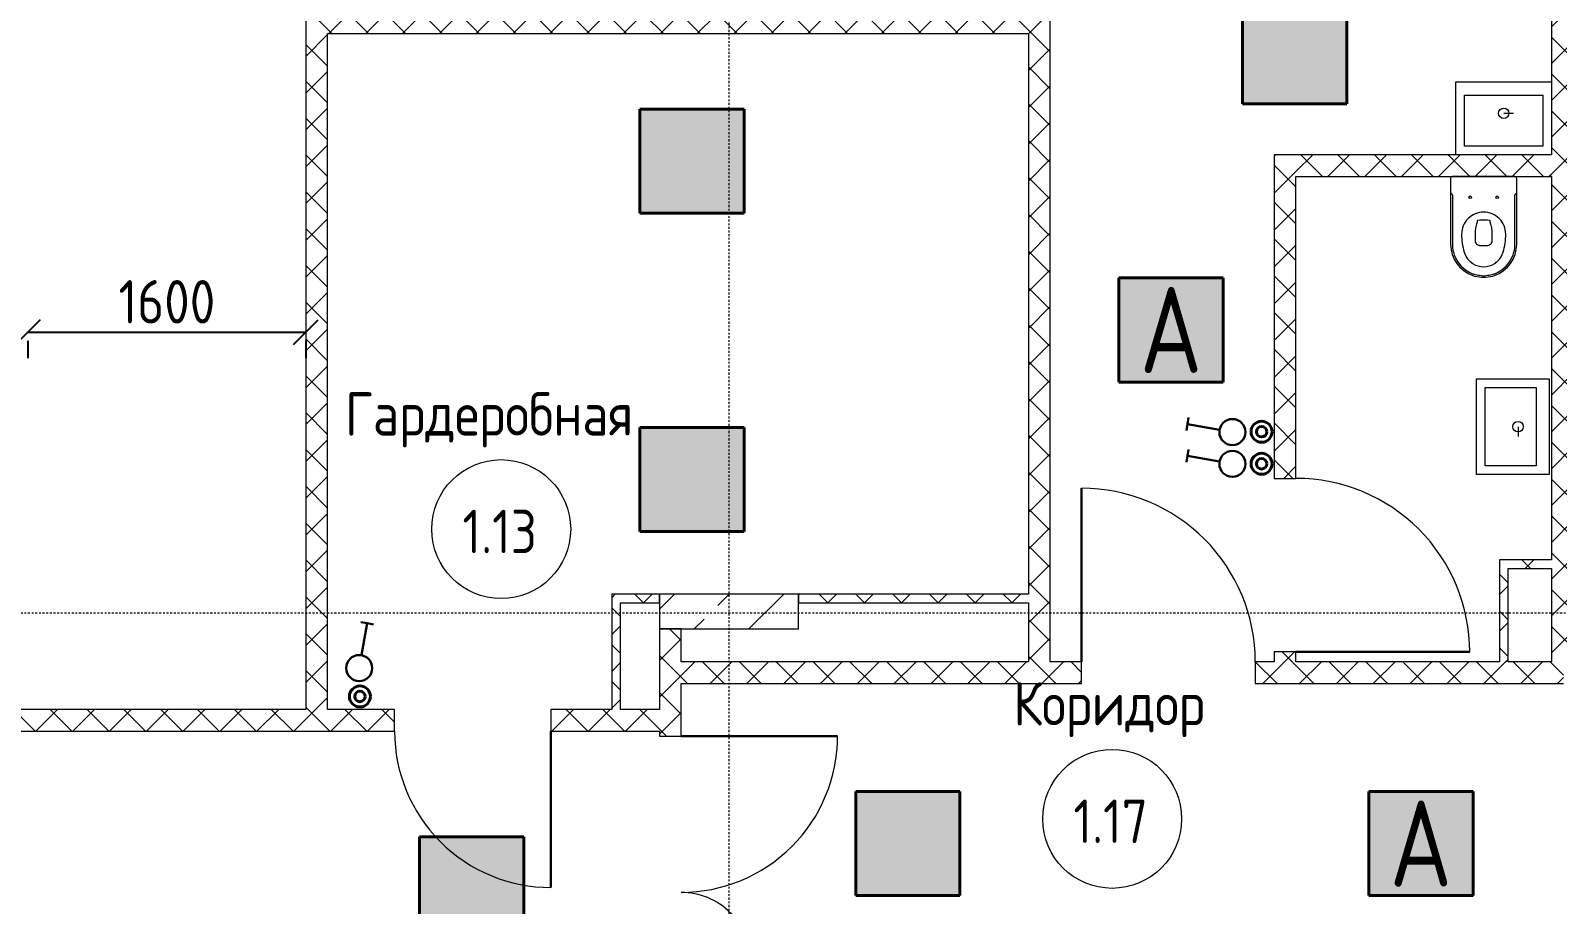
# Model space of a CAD drawing. Header units: millimetres. Extents: x -174154 to -170572, y -111302 to -109817.
# Drawn here: x -173944.9 to -173857, y -110225.3 to -110174.9 of the extents above; entities that cross this region are included whole.
import ezdxf

# ---------------------------------------------------------------- set-up
doc = ezdxf.new("R2010")
doc.units = ezdxf.units.MM
doc.linetypes.add('ACAD_ISO02W100', pattern=[15, 12, -3])
doc.linetypes.add('ADSK_Линия сетки', pattern=[21, 12, -3, 3, -3])
doc.layers.get('Defpoints').update_dxf_attribs({"color": 70})
doc.layers.add('!Выключатели', color=200, linetype='Continuous')
for name, color, linetype, lineweight in [('!Освещение', 190, 'Continuous', 40), ('!Подложка', 252, 'ACAD_ISO02W100', 25), ('SANINDUSA', 7, 'Continuous', 9), ('Двери', 7, 'Continuous', 18), ('Марки помещений', 7, 'Continuous', 18), ('Оси', 7, 'Continuous', 9), ('Панель', 7, 'Continuous', 18), ('Размеры', 7, 'Continuous', 9), ('Сантехнические приборы', 7, 'Continuous', 18), ('Стены', 7, 'Continuous', 18), ('Стены разрез', 7, 'Continuous', 40), ('Электрика', 7, 'Continuous', 40)]:
    doc.layers.add(name, color=color, linetype=linetype, lineweight=lineweight)
doc.styles.add('GOST Common', font='GOST Common.ttf', dxfattribs={"width": 0.9, "height": 250})
doc.styles.get("Standard").update_dxf_attribs({"font": 'GOST_A.TTF'})
doc.dimstyles.new('ADSK_Проверочный', dxfattribs={"dimscale": 304.8, "dimtxt": 251.4287490705518, "dimasz": 0.4639107611548557, "dimexe": 0.4921259842519685, "dimexo": 0.4921259842519685, "dimgap": 0.1640419947506562, "dimtad": 1, "dimdec": 0, "dimdsep": 46, "dimtxsty": 'GOST Common', "dimblk1": 'OBLIQUE', "dimblk2": 'OBLIQUE', "dimsah": 1, "dimcen": 0.09, "dimazin": 0, "dimtfac": 1, "dimtdec": 4, "dimtix": 1, "dimtmove": 0, "dimatfit": 3, "dimfxl": 1, "dimtvp": 1, "dimtolj": 1, "dimtzin": 0, "dimarcsym": 2})
pattern_1 = [(45, (30280.00000000015, 12304.99999999978), (-106.0660171779821, 106.0660171779821), []), (135, (30280.00000000015, 12304.99999999978), (-106.0660171779821, -106.0660171779821), [])]

# ---------------------------------------------------------------- blocks, each defined once
blk = doc.blocks.new('*U225')
at = {"layer": 'Электрика', "true_color": 0xffffff}
h = blk.add_hatch(color=7, dxfattribs=at)
h.dxf.hatch_style = 1
h.paths.add_polyline_path([(3.024999999998727, 3.025000000000002), (3.025000000000546, -3.024999999999999), (-3.024999999999636, -3.024999999999999), (-3.024999999999636, 3.025000000000002)])
at = {"layer": 'Электрика', "color": 5}
for p, q in [((-3.024999999999636, -3.024999999999999), (-3.024999999999636, 3.025000000000002)), ((-3.024999999999636, 3.025000000000002), (3.024999999998727, 3.025000000000002)), ((3.024999999998727, 3.025000000000002), (3.025000000000546, -3.024999999999999)), ((-3.024999999999636, -3.024999999999999), (3.025000000000546, -3.024999999999999))]:
    blk.add_line(p, q, dxfattribs=at)
blk = doc.blocks.new('*U229')
at = {"layer": 'Электрика', "true_color": 0xffffff}
h = blk.add_hatch(color=7, dxfattribs=at)
h.dxf.hatch_style = 1
h.paths.add_polyline_path([(3.024999999999182, 3.025), (3.025000000001001, -3.025), (-3.024999999999181, -3.025), (-3.024999999999181, 3.025)])
at = {"layer": 'Электрика', "color": 1}
for p, q in [((-3.024999999999181, -3.025), (-3.024999999999181, 3.025)), ((-3.024999999999181, 3.025), (3.024999999999182, 3.025)), ((3.024999999999182, 3.025), (3.025000000001001, -3.025)), ((-3.024999999999181, -3.025), (3.025000000001001, -3.025))]:
    blk.add_line(p, q, dxfattribs=at)
at = {"layer": 'Электрика', "color": 1, "insert": (4.547473508864641e-13, 6.661338147750939e-16), "char_height": 5, "width": 6.050000000000182, "attachment_point": 5}
blk.add_mtext('А', dxfattribs=at)
blk = doc.blocks.new('*U245')
at = {"color": 0, "linetype": 'ByBlock', "lineweight": -2}
for points in [[(0.3420201433256692, -0.9396926207859071), (1.197070501639845, -3.288924172750681)], [(0.727224191246891, -3.459934244413513), (1.197070501639845, -3.288924172750681)], [(1.197070501639845, -3.288924172750681), (1.666916812032799, -3.117914101087843)]]:
    blk.add_lwpolyline(points, dxfattribs=at)
blk.add_circle((0, 0), 1, dxfattribs=at)
blk = doc.blocks.new('AC_Дверь_Двупольная_ПВХ - 1260х2080h М-799337-В_АР_ПЭ_01 Этаж')
at = {"layer": 'Панель', "lineweight": 30}
for p, q in [((-650.0000000000084, 62.50000000096064), (-650.0000000000084, 962.5000000009571)), ((649.999999999991, 62.50000000096064), (649.999999999991, 462.5000000009574))]:
    blk.add_line(p, q, dxfattribs=at)
at = {"layer": 'Панель'}
for centre, radius, start, end in [((-650.0000000000116, 62.50000000096064), 899.9999999999973, 359.9999999999941, 90.00000000000004), ((649.9999999999941, 62.50000000096064), 399.9999999999965, 89.99999999999997, 180.0000000000055)]:
    blk.add_arc(centre, radius, start, end, dxfattribs=at)
blk = doc.blocks.new('Sanitary_Toilets_Sanindusa_New-WC-Care-F-D-Low-Level-Toilet - SanitaSimplesNewWccareDc129011004-639918-В_АР_ПЭ_01 Этаж')
at = {"layer": 'SANINDUSA'}
for p, q in [((72.90087151306633, 635.2174890669789), (62.70699550906687, 631.9981381287276)), ((187.2930044920566, 631.9981381287276), (177.0991284880614, 635.2174890669789)), ((-55.27398889001333, 452.5000000008428), (-55.27398889001333, 168.1330977299406)), ((305.2739888909115, 168.1330977308502), (305.2739888909115, 452.5000000008428)), ((-54.99999999995396, 62.50000000097045), (304.9999999999426, 62.50000000097045))]:
    blk.add_line(p, q, dxfattribs=at)
at = {"layer": 'SANINDUSA', "flags": 128}
for points in [[(184.2724498459292, 623.2943689099723), (179.4979357761071, 624.7070301838609), (174.6515415021505, 625.684960269899), (164.9289575169591, 627.6007532590637), (156.040864044026, 629.3584872688073), (147.1056832100388, 630.9144981419817), (138.1579979830535, 632.1737430028579), (129.1796101150942, 633.0832608478584), (124.9999999998795, 633.3727532469918), (125.058288910956, 633.3693359618491), (124.9416873500815, 633.3693359618491), (120.82038988489, 633.0832608478584), (111.774976602981, 632.1652298689214), (102.7797981308769, 630.8963094189202), (93.89727409290472, 629.3431437059718), (85.07104248393904, 627.6007532590637), (75.34845849806332, 625.684960269899), (70.46460278399269, 624.6977968679116), (65.72755015496902, 623.2943689099723)], [(-64.99999999994736, 452.5000000008428), (-64.99999999994736, 202.6806437718887), (-64.99999999994736, 162.3805060508574), (-64.99999999994736, 72.50000000096168)], [(159.7015708690556, 312.625944614927), (159.7131788729432, 312.6701712620321), (161.4823937419447, 319.3299770360386), (163.2316224280371, 325.6888687620335), (164.7699810561054, 331.0348391540346), (166.3000918930446, 336.1288309109286), (168.7021665280733, 343.7700867660329), (170.8787418898452, 351.1820435529141), (171.9794794920453, 356.0394048698233), (172.4757999178259, 361.2245619309015), (172.9828082028386, 377.5077462199242), (173.5206469889984, 393.8171565540133), (174.0938089789039, 410.3343486788775), (174.6859811249728, 426.8270134928727), (174.4779869908298, 432.2187602529694), (173.4013855458379, 437.498629093915), (171.4846491819276, 442.477703094998), (168.7403023239477, 447.0858573921014), (165.3456911450277, 451.0083794598981), (161.283113062944, 454.2912244808739), (156.9215469058859, 456.6568434248136), (152.2130519150471, 458.2206904900131), (148.6709732570217, 458.8153660300295), (145.0945157561068, 458.9610397820862), (124.9999999998795, 458.8793657019938), (104.905484244107, 458.9610397820862), (101.3290267441061, 458.8153660300295), (97.78694808493715, 458.2206904900131), (93.07845309410271, 456.6568434248136), (88.71688693817944, 454.2912244808739), (84.65430885609575, 451.0083794598981), (81.2596976760409, 447.0858573921014), (78.51535081897059, 442.477703094998), (76.5986144539211, 437.498629093915), (75.52201300892922, 432.2187602529694), (75.31401887501144, 426.8270134928727), (75.90619102085513, 410.3343486788775), (76.47935301099022, 393.8171565540133), (77.01719179805522, 377.5077462199242), (77.52420008215834, 361.2245619309015), (78.0205205079433, 356.0394048698233), (79.12125810991382, 351.1820435529141), (81.2978334730544, 343.7700867660329), (83.69990810808318, 336.1288309109286), (85.23001894411274, 331.0348391540346), (86.76837757195145, 325.6888687620335), (88.51760625895346, 319.3299770360386), (90.28682112704539, 312.6701712620321), (90.29842913207213, 312.625944614927)], [(314.999999999936, 72.50000000096168), (314.999999999936, 162.3805060529019), (314.999999999936, 202.6806437727983), (314.999999999936, 452.5000000008428)], [(158.3120338619766, 312.5201165679107), (147.2268626087998, 312.2778832919998), (137.6574002209467, 312.1572285900361), (128.0636589509484, 312.0995312938952), (125.0000000080454, 312.0929300790288), (121.9363410490121, 312.0995312938952), (112.3425997799147, 312.1572285900361), (102.7731373909355, 312.2778832919998), (91.68796613820909, 312.5201165679107)]]:
    blk.add_lwpolyline(points, dxfattribs=at)
at = {"layer": 'SANINDUSA'}
for centre, radius in [((47.50000000000974, 181.5000000008849), 7.499999999998292), ((202.4999999999788, 181.5000000008849), 7.500000000002643)]:
    blk.add_circle(centre, radius, dxfattribs=at)
for centre, radius, start, end in [((124.9999999998795, 452.5000000008428), 189.9999999999999, 109.1388113209888, 179.9999999999997), ((135.4213655359858, 437.5009523328738), 198.5167225469054, 115.5810583349096, 126.0176848278108), ((122.6442613379916, 465.4834846579133), 167.7611015713831, 109.8325508169712, 115.7715916426471), ((124.9999999998795, 452.5000000008428), 190.0000000000001, 74.08530106812472, 105.9146989318748), ((127.3622638328744, 465.4990058550698), 167.7442871565323, 64.22811042890274, 70.16774710359266), ((124.9999999998795, 452.5000000008428), 190.0000000000002, 0, 70.86118867901051), ((114.6037282759333, 437.5430486439364), 198.4679175664406, 53.98102837691921, 64.42022844973091), ((124.9999999998795, 452.5000000008428), 180.2572564806127, 126.141900767198, 165.5060458425528), ((124.9999999998795, 464.4999529619496), 117.0000000000037, 135.5035418329653, 163.7397952942954), ((124.9999999998795, 464.4999529619496), 117.0000000000079, 121.5458849957876, 135.5035418329653), ((124.9999999998795, 464.4999529619496), 117.0000000000036, 89.99999999999964, 121.5458849957876), ((124.9999999998795, 464.4999529619496), 117.0000000000038, 58.45411477633111, 89.9999999999997), ((124.9999999998795, 464.4999529619496), 117.0000000000124, 44.49645859092544, 58.4541147763311), ((124.9999999998795, 464.4999529619496), 117.0000000000038, 16.26020470570402, 44.49645859092544), ((124.9999999998795, 452.5000000008428), 180.257256480613, 14.49395415744667, 53.85809923280164), ((124.8264112720063, 452.4552799098902), 180.10040571475, 165.4784503243433, 179.9857730923607), ((364.99999999989, 394.4999529620132), 367.0000000000072, 163.7397952942954, 179.9999887702499), ((-115.0000000001309, 394.4999529620132), 367.0000000000034, 1.122974943883814e-05, 16.26020470570403), ((125.0104824319966, 452.4344784179605), 180.2635183662518, 0.02082567568769807, 14.51495090173667), ((124.9999999998795, 394.5000000008517), 127.0000000000016, 179.9999887702501, 269.9999999999997), ((124.9999999998795, 394.5000000008517), 127.0000000000014, 269.9999999999996, 1.122974949735343e-05), ((-61.56057359897374, 162.3634337520962), 3.439468771480958, 179.715602969255, 283.8438516623208), ((-55.87773410491766, 159.3851540199639), 4.873264947958272, 120.6297999501828, 184.2514983593225), ((-60.22643316112536, 168.1661332179996), 4.952554451131515, 292.1318799192277, 359.6178117556594), ((310.2264331608844, 168.1661332189092), 4.952554451131561, 180.3821882443399, 247.8681200807712), ((305.8777341051315, 159.3851540220084), 4.873264947958259, 355.7485016406769, 59.37020004981706), ((311.5514071549745, 162.3750737490527), 3.44859712357738, 256.3502918036463, 0.09025356253062672), ((-54.99999999995396, 72.50000000096168), 9.99999999999773, 179.9999999999999, 269.9999999999997), ((304.9999999999426, 72.50000000096168), 10.00000000000205, 269.9999999999996, 0)]:
    blk.add_arc(centre, radius, start, end, dxfattribs=at)
blk = doc.blocks.new('ADSK_Умывальник со смесителем - Умывальник-246140-В_АР_ПЭ_01 Этаж')
at = {"layer": 'Сантехнические приборы'}
for p, q in [((-275.0000000000001, -420.000000000001), (-275.0000000000001, 0)), ((-275.0000000000001, 0), (275.0000000000007, 0)), ((275.0000000000007, 0), (275.0000000000007, -420.000000000001)), ((-224.9999999999988, -370.0000000000007), (-224.9999999999988, -74.99999999999756)), ((-224.9999999999988, -74.99999999999756), (224.9999999999993, -74.99999999999756)), ((224.9999999999993, -74.99999999999756), (224.9999999999993, -370.0000000000007)), ((1.808209189672272e-12, -179.9999999999982), (57.00000000000185, -179.9999999999984)), ((275.0000000000007, -420.000000000001), (-275, -420.000000000001)), ((224.9999999999993, -370.0000000000007), (-224.9999999999988, -370.0000000000007))]:
    blk.add_line(p, q, dxfattribs=at)
blk.add_circle((0, -180), 30.00000000000002, dxfattribs=at)
blk = doc.blocks.new('AC_Дверь_Однопольная_ДеревяннаяНаружная_ГОСТ24698-81 - 960х2080h ГЛ-799321-В_АР_ПЭ_01 Этаж')
at = {"layer": 'Панель', "lineweight": 30}
blk.add_line((499.9999999999943, 62.50000000096315), (499.9999999999943, 1062.500000000963), dxfattribs=at)
at = {"layer": 'Панель'}
blk.add_arc((499.9999999999942, 62.50000000096315), 999.9999999999992, 89.99999999999987, 180, dxfattribs=at)
blk = doc.blocks.new('AC_Дверь_Однопольная_ДеревяннаяНаружная_ГОСТ24698-81 - 960х2080h Г-799396-В_АР_ПЭ_01 Этаж')
at = {"layer": 'Панель', "lineweight": 30}
blk.add_line((-500.0000000000111, 62.5000000009599), (-500.0000000000111, 1062.50000000096), dxfattribs=at)
at = {"layer": 'Панель'}
blk.add_arc((-500.000000000011, 62.5000000009599), 1000.000000000001, 3.180554681463517e-14, 90.00000000000017, dxfattribs=at)
blk = doc.blocks.new('AC_Дверь_Однопольная_ДеревяннаяНаружная_ГОСТ24698-81 - 860х2080h-799426-В_АР_ПЭ_01 Этаж')
at = {"layer": 'Панель', "lineweight": 30}
blk.add_line((-450.0000000000109, 62.50000000096006), (-450.0000000000109, 962.5000000009602), dxfattribs=at)
at = {"layer": 'Панель'}
blk.add_arc((-450.0000000000108, 62.50000000096006), 900.0000000000008, 3.180554681463517e-14, 90.00000000000011, dxfattribs=at)
blk = doc.blocks.new('ADSK_Марка_Помещение_2_ГОСТ21-501-2011 - Имя и Категория-86712-В_АР_ПЭ_01 Этаж')
at = {"layer": 'Марки помещений'}
blk.add_circle((1.928857696959173e-16, -1.244575859722303e-16), 4.000000000000004, dxfattribs=at)
blk = doc.blocks.new('_Oblique')
at = {"color": 0, "linetype": 'ByBlock', "lineweight": -2}
blk.add_line((-0.5, -0.5), (0.5, 0.5), dxfattribs=at)
blk = doc.blocks.new('*D488')
at = {"layer": 'Defpoints', "color": 0, "transparency": 16777216}
for p in [(18194.2301086198, 10584.03893864487), (19794.2301086198, 10584.03893864486), (19794.2301086198, 10484.05403978509)]:
    blk.add_point(p, dxfattribs=at)
at = {"layer": 'Размеры', "color": 0, "lineweight": -2, "transparency": 16777216}
for p, q in [((18194.2301086198, 10484.05403978509), (19794.2301086198, 10484.05403978509)), ((18194.2301086198, 10434.03893864487), (18194.2301086198, 10334.05403978509)), ((19794.2301086198, 10434.03893864486), (19794.2301086198, 10334.05403978509))]:
    blk.add_line(p, q, dxfattribs=at)
at = {"layer": 'Размеры', "color": 0, "lineweight": -2, "transparency": 16777216, "xscale": 141.4, "yscale": 141.4, "zscale": 141.4, "rotation": 180}
blk.add_blockref('_Oblique', (18194.2301086198, 10484.05403978509), dxfattribs=at)
at = {"layer": 'Размеры', "color": 0, "lineweight": -2, "transparency": 16777216, "xscale": 141.4, "yscale": 141.4, "zscale": 141.4}
blk.add_blockref('_Oblique', (19794.2301086198, 10484.05403978509), dxfattribs=at)
at = {"layer": 'Размеры', "color": 0, "lineweight": 20, "transparency": 16777216, "insert": (18994.2301086198, 10659.05403978509), "char_height": 250, "width": 700.5912940203172, "attachment_point": 5, "style": 'GOST Common'}
blk.add_mtext('\\A1;1600', dxfattribs=at)
blk = doc.blocks.new('Расп.кор.')
at = {"layer": 'Электрика', "lineweight": 40}
for radius in [0.6052509563797912, 0.3033444430485588]:
    blk.add_circle((0, 0), radius, dxfattribs=at)
blk = doc.blocks.new('A$Cb2ab8b70')
at = {"layer": 'Стены', "lineweight": 20, "true_color": 0x636466}
h = blk.add_hatch(dxfattribs=at)
h.set_pattern_fill('FP_3', color=251, style=0, pattern_type=2)
h.set_pattern_definition([(45, (30280.00000000015, 12304.99999999978), (-314.3089642374204, 314.3089642374204), []), (45, (30594.30900000015, 12304.99999999978), (-314.3089642374204, 314.3089642374204), [222.25, -111.125])])
h.paths.add_polyline_path([(22629.99999999997, 8774.99999999975), (22629.99999999997, 8974.999999999749), (21829.99999999996, 8974.999999999749), (21829.99999999996, 8774.99999999975), (22195.51533965372, 8774.99999999975)])
at = {"layer": 'Стены разрез', "lineweight": 20, "true_color": 0x636466}
h = blk.add_hatch(dxfattribs=at)
h.set_pattern_fill('FP_1', color=251, style=0, pattern_type=2)
h.set_pattern_definition(pattern_1)
h.paths.add_polyline_path([(24080.00000000003, 8584.999999999776), (24080.00000000003, 14354.99999999979), (23955.00000000002, 14354.99999999979), (23955.00000000002, 8584.999999999776)])
h = blk.add_hatch(dxfattribs=at)
h.set_pattern_fill('FP_1', color=251, style=0, pattern_type=2)
h.set_pattern_definition(pattern_1)
h.paths.add_polyline_path([(27034.04995554197, 8584.999999999767), (27034.04995554197, 8622.499999999767), (27090.00000000002, 8622.499999999767), (27090.00000000004, 14354.99999999978), (26965.00000000005, 14354.99999999978), (26965.00000000005, 8584.999999999767)])
h = blk.add_hatch(dxfattribs=at)
h.set_pattern_fill('FP_1', color=251, style=0, pattern_type=2)
h.set_pattern_definition(pattern_1)
h.paths.add_polyline_path([(19919.2301086198, 8310.15115239373), (19919.2301086198, 12679.63027817839), (19794.23010861981, 12679.63027817839), (19794.23010861979, 8310.15115239373)])
h.paths.add_polyline_path([(19794.23010861981, 13579.6302781784), (19919.2301086198, 13579.6302781784), (19919.2301086198, 13725.00000000007), (19794.23010861981, 13725.00000000007), (19794.23010861981, 13705.00000000007)])
h = blk.add_hatch(dxfattribs=at)
h.set_pattern_fill('FP_1', color=251, style=0, pattern_type=2)
h.set_pattern_definition(pattern_1)
h.paths.add_polyline_path([(23955.00000000002, 12204.99999999979), (23955.00000000002, 12304.99999999979), (19919.2301086198, 12304.99999999981), (19919.2301086198, 12204.9999999998), (22195.51533965372, 12204.9999999998)])
h = blk.add_hatch(dxfattribs=at)
h.set_pattern_fill('FP_1', color=251, style=0, pattern_type=2)
h.set_pattern_definition(pattern_1)
h.paths.add_polyline_path([(25494.15339220218, 8584.999999999776), (25494.15339220218, 8641.78932188109), (25369.15339220218, 8641.78932188109), (25369.15339220218, 8584.999999999776)])
h.paths.add_polyline_path([(25494.15339220218, 9641.789321881088), (25494.15339220218, 11504.99999999979), (25369.15339220218, 11504.99999999979), (25369.15339220218, 9641.789321881088)])
h = blk.add_hatch(dxfattribs=at)
h.set_pattern_fill('FP_1', color=251, style=0, pattern_type=2)
h.set_pattern_definition(pattern_1)
h.paths.add_polyline_path([(26965.00000000005, 11379.99999999978), (26965.00000000005, 11504.99999999978), (25494.15339220218, 11504.99999999979), (25494.15339220218, 11379.99999999978), (26030.86789383995, 11379.99999999978)])
h = blk.add_hatch(dxfattribs=at)
h.set_pattern_fill('FP_1', color=251, style=0, pattern_type=2)
h.set_pattern_definition(pattern_1)
h.paths.add_polyline_path([(26965.00000000005, 9122.499999999767), (26965.00000000005, 9172.499999999764), (26665.00000000003, 9172.499999999764), (26665.00000000003, 9122.499999999767), (26715.00000000004, 9122.499999999767)])
h = blk.add_hatch(dxfattribs=at)
h.set_pattern_fill('FP_1', color=251, style=0, pattern_type=2)
h.set_pattern_definition(pattern_1)
h.paths.add_polyline_path([(26715.00000000004, 8584.999999999767), (26715.00000000004, 9122.499999999767), (26665.00000000003, 9122.499999999767), (26665.00000000003, 8584.999999999767)])
h = blk.add_hatch(dxfattribs=at)
h.set_pattern_fill('FP_1', color=251, style=0, pattern_type=2)
h.set_pattern_definition(pattern_1)
h.paths.add_polyline_path([(21829.99999999996, 8924.999999999742), (21829.99999999996, 8974.999999999749), (21554.99999999997, 8974.999999999749), (21554.99999999997, 8924.999999999742), (21604.99999999996, 8924.999999999742)])
h = blk.add_hatch(dxfattribs=at)
h.set_pattern_fill('FP_1', color=251, style=0, pattern_type=2)
h.set_pattern_definition(pattern_1)
h.paths.add_polyline_path([(23955.00000000002, 8924.999999999742), (23955.00000000002, 8974.999999999749), (22629.99999999997, 8974.999999999749), (22629.99999999997, 8924.999999999742)])
h = blk.add_hatch(dxfattribs=at)
h.set_pattern_fill('FP_1', color=251, style=0, pattern_type=2)
h.set_pattern_definition(pattern_1)
h.paths.add_polyline_path([(21604.99999999996, 8310.151152393722), (21604.99999999996, 8924.999999999742), (21554.99999999997, 8924.999999999742), (21554.99999999997, 8310.151152393722)])
h = blk.add_hatch(dxfattribs=at)
h.set_pattern_fill('FP_1', color=251, style=0, pattern_type=2)
h.set_pattern_definition(pattern_1)
h.paths.add_polyline_path([(21954.99999999997, 5479.999999999911), (21954.99999999997, 6857.131641570118), (21829.99999999996, 6857.131641570118), (21829.99999999996, 5479.999999999911)])
h.paths.add_polyline_path([(21954.99999999997, 8157.131641570125), (21954.99999999997, 8774.99999999975), (21829.99999999996, 8774.99999999975), (21829.99999999996, 8157.131641570125)])
h = blk.add_hatch(dxfattribs=at)
h.set_pattern_fill('FP_1', color=251, style=0, pattern_type=2)
h.set_pattern_definition(pattern_1)
h.paths.add_polyline_path([(27034.04995554197, 8459.999999999762), (27034.04995554197, 8584.999999999767), (25259.93203516043, 8584.999999999776), (25259.93203516043, 8459.99999999977), (26030.86789383995, 8459.99999999977)])
h.paths.add_polyline_path([(24259.93203516043, 8459.999999999778), (24259.93203516045, 8584.999999999776), (21954.99999999997, 8584.999999999785), (21954.99999999997, 8459.999999999787), (24113.19161674683, 8459.999999999778)])
h = blk.add_hatch(dxfattribs=at)
h.set_pattern_fill('FP_1', color=251, style=0, pattern_type=2)
h.set_pattern_definition(pattern_1)
h.paths.add_polyline_path([(21205.00000000004, 8185.151152393724), (21829.99999999996, 8185.151152393724), (21829.99999999996, 8310.151152393722), (21205.00000000004, 8310.151152393722)])
h.paths.add_polyline_path([(20305.00000000004, 8185.151152393732), (20305.00000000004, 8310.151152393722), (16430, 8310.151152393739), (16430, 8185.15115239375), (20277.83906256061, 8185.151152393732)])
h.paths.add_polyline_path([(15430, 8185.15115239375), (15430, 8310.151152393748), (15130.0002455541, 8310.151152393748), (15130.0002455541, 8185.15115239375)])
at = {"layer": 'Оси', "linetype": 'ADSK_Линия сетки'}
for p, q in [((22229.99999999997, 16592.8583027353), (22229.99999999995, -2195.000000000166)), ((32780.00000000002, 8864.999999999767), (-1856.358330931362, 8864.99999999988))]:
    blk.add_line(p, q, dxfattribs=at)
at = {"layer": 'Стены', "color": 251, "lineweight": 20, "true_color": 0x636466}
for p, q in [((21829.99999999996, 8974.999999999756), (21829.99999999996, 8924.99999999976)), ((21829.99999999996, 8924.99999999976), (21829.99999999996, 8974.99999999976)), ((22629.99999999996, 8924.999999999756), (22629.99999999996, 8974.999999999756)), ((22629.99999999996, 8974.999999999756), (22629.99999999996, 8924.999999999756)), ((21829.99999999996, 8774.999999999756), (21954.99999999996, 8774.999999999756)), ((21954.99999999996, 8774.999999999758), (21829.99999999996, 8774.999999999758))]:
    blk.add_line(p, q, dxfattribs=at)
at = {"layer": 'Стены разрез', "color": 251, "lineweight": 20, "true_color": 0x636466}
for p, q in [((24080.00000000002, 8584.999999999789), (24080.00000000003, 14334.9999999998)), ((26965.00000000004, 14334.99999999979), (26965.00000000003, 11504.99999999979)), ((19794.23010861981, 12679.6302781784), (19794.2301086198, 8310.15115239374)), ((19919.2301086198, 8310.15115239374), (19919.2301086198, 12204.99999999981)), ((19919.2301086198, 12204.99999999981), (23955.00000000003, 12204.9999999998)), ((23955.00000000003, 12204.9999999998), (23955.00000000002, 8974.999999999754)), ((26965.00000000003, 11504.99999999979), (25369.15339220218, 11504.9999999998)), ((25369.15339220218, 11504.9999999998), (25369.15339220218, 9641.789321881097)), ((25494.15339220218, 11379.99999999979), (26965.00000000003, 11379.99999999979)), ((25494.15339220218, 9641.789321881097), (25494.15339220218, 11379.99999999979)), ((26965.00000000003, 11379.99999999979), (26965.00000000003, 9172.499999999778)), ((25369.15339220218, 9641.789321881097), (25494.15339220218, 9641.789321881097)), ((26965.00000000003, 9172.499999999778), (26665.00000000003, 9172.499999999778)), ((26665.00000000003, 9172.499999999778), (26665.00000000003, 8584.999999999778)), ((26715.00000000003, 9122.499999999778), (26965.00000000003, 9122.499999999778)), ((26715.00000000003, 8584.999999999778), (26715.00000000003, 9122.499999999778)), ((26965.00000000003, 9122.499999999778), (26965.00000000003, 8584.999999999778)), ((21829.99999999996, 8974.99999999976), (21554.99999999996, 8974.99999999976)), ((21554.99999999996, 8974.99999999976), (21554.99999999996, 8310.151152393733)), ((22629.99999999996, 8974.999999999756), (21829.99999999996, 8974.999999999756)), ((23955.00000000002, 8974.999999999753), (22629.99999999996, 8974.999999999756)), ((21604.99999999996, 8924.99999999976), (21829.99999999996, 8924.99999999976)), ((21604.99999999996, 8310.151152393733), (21604.99999999996, 8924.99999999976)), ((21829.99999999996, 8924.99999999976), (21829.99999999996, 8774.999999999756)), ((22629.99999999996, 8774.999999999756), (22629.99999999996, 8924.999999999756)), ((22629.99999999996, 8924.999999999756), (23955.00000000002, 8924.999999999753)), ((23955.00000000002, 8924.999999999753), (23955.00000000002, 8584.999999999789)), ((21829.99999999996, 8774.999999999758), (21829.99999999996, 8310.151152393733)), ((21954.99999999996, 8774.999999999756), (22629.99999999996, 8774.999999999756)), ((21954.99999999996, 8584.999999999796), (21954.99999999996, 8774.999999999758)), ((25369.15339220218, 8641.789321881097), (25369.15339220218, 8584.999999999784)), ((25494.15339220218, 8641.789321881097), (25369.15339220218, 8641.789321881097)), ((25494.15339220218, 8584.999999999784), (25494.15339220218, 8641.789321881097)), ((23955.00000000002, 8584.999999999789), (21954.99999999996, 8584.999999999796)), ((24259.93203516043, 8584.999999999789), (24080.00000000002, 8584.999999999789)), ((24259.93203516043, 8459.999999999789), (24259.93203516043, 8584.999999999789)), ((25369.15339220218, 8584.999999999784), (25259.93203516043, 8584.999999999784)), ((25259.93203516043, 8584.999999999784), (25259.93203516043, 8459.999999999785)), ((26665.00000000003, 8584.999999999778), (25494.15339220218, 8584.999999999784)), ((26965.00000000003, 8584.999999999778), (26715.00000000003, 8584.999999999778)), ((21954.99999999996, 8459.999999999798), (24259.93203516043, 8459.999999999789)), ((21954.99999999996, 8157.131641570137), (21954.99999999996, 8459.999999999798)), ((25259.93203516043, 8459.999999999785), (27034.04995554196, 8459.999999999778)), ((19794.2301086198, 8310.15115239374), (16430, 8310.151152393755)), ((20305.00000000004, 8310.151152393739), (19919.2301086198, 8310.15115239374)), ((20305.00000000004, 8185.151152393739), (20305.00000000004, 8310.151152393739)), ((21554.99999999996, 8310.151152393735), (21205.00000000004, 8310.151152393735)), ((21205.00000000004, 8310.151152393735), (21205.00000000004, 8185.151152393735)), ((21829.99999999996, 8310.151152393733), (21604.99999999996, 8310.151152393733)), ((16430, 8185.151152393753), (20305.00000000004, 8185.151152393739)), ((21205.00000000004, 8185.151152393735), (21829.99999999996, 8185.151152393732)), ((21829.99999999996, 8185.151152393732), (21829.99999999996, 8157.131641570137)), ((21829.99999999996, 8157.131641570137), (21954.99999999996, 8157.131641570137))]:
    blk.add_line(p, q, dxfattribs=at)
at = {"layer": 'Двери', "color": 251, "lineweight": 20, "true_color": 0x636466}
blk.add_blockref('AC_Дверь_Однопольная_ДеревяннаяНаружная_ГОСТ24698-81 - 960х2080h Г-799396-В_АР_ПЭ_01 Этаж', (24759.93203516044, 8522.499999999787), dxfattribs=at)
for name, p, rotation in [('AC_Дверь_Однопольная_ДеревяннаяНаружная_ГОСТ24698-81 - 960х2080h ГЛ-799321-В_АР_ПЭ_01 Этаж', (25431.65339220218, 9141.78932188109), 269.9999999999999), ('AC_Дверь_Однопольная_ДеревяннаяНаружная_ГОСТ24698-81 - 860х2080h-799426-В_АР_ПЭ_01 Этаж', (20755.00000000003, 8247.651152393737), 180), ('AC_Дверь_Двупольная_ПВХ - 1260х2080h М-799337-В_АР_ПЭ_01 Этаж', (21892.49999999996, 7507.131641570129), 269.9999999999999)]:
    blk.add_blockref(name, p, dxfattribs=dict(at, rotation=rotation))
at = {"layer": 'Марки помещений', "color": 251, "lineweight": 20, "true_color": 0x636466, "xscale": 99.99999999999993, "yscale": 99.99999999999993, "zscale": 99.99999999999993}
for p in [(20918.7539372446, 9349.579667478745), (24436.03458158596, 7680.2904725464)]:
    blk.add_blockref('ADSK_Марка_Помещение_2_ГОСТ21-501-2011 - Имя и Категория-86712-В_АР_ПЭ_01 Этаж', p, dxfattribs=at)
at = {"layer": 'Сантехнические приборы', "color": 251, "lineweight": 20, "true_color": 0x636466}
blk.add_blockref('ADSK_Умывальник со смесителем - Умывальник-246140-В_АР_ПЭ_01 Этаж', (26690.00000000003, 11924.99999999979), dxfattribs=at)
for name, p, rotation in [('Sanitary_Toilets_Sanindusa_New-WC-Care-F-D-Low-Level-Toilet - SanitaSimplesNewWccareDc129011004-639918-В_АР_ПЭ_01 Этаж', (26699.69646377634, 11442.49999999979), 180), ('ADSK_Умывальник со смесителем - Умывальник-246140-В_АР_ПЭ_01 Этаж', (26952.50000000003, 9939.651168863424), 270.0000000000005)]:
    blk.add_blockref(name, p, dxfattribs=dict(at, rotation=rotation))
at = {"layer": 'Марки помещений', "color": 251, "lineweight": 20, "true_color": 0x636466, "char_height": 249.9999999999997, "attachment_point": 1, "style": 'GOST Common'}
for s, insert, width in [('Гардеробная', (20019.94066411819, 10138.24552234861), 2186.201812499998), ('1.13', (20695.84066411819, 9460.971759074031), 548.3542499999995), ('Коридор', (23867.52130845955, 8468.95632741627), 1385.315999999998), ('1.17', (24213.12130845955, 7791.682564141687), 548.3542499999995)]:
    blk.add_mtext(s, dxfattribs=dict(at, insert=insert, width=width))
at = {"layer": 'Размеры', "color": 251, "lineweight": 20, "true_color": 0x636466}
dim = blk.add_linear_dim(base=(19794.2301086198, 10484.05403978509), p1=(18194.2301086198, 10584.03893864487), p2=(19794.2301086198, 10584.03893864486), dimstyle='ADSK_Проверочный', override={"dimpost": '<>', "dimfxl": 1600}, dxfattribs=at)
dim.commit()
dim.dimension.update_dxf_attribs({"geometry": '*D488', "text_midpoint": (18994.2301086198, 10659.05403978509)})

msp = doc.modelspace()

# ---------------------------------------------------------------- block references
at = {"layer": '!Выключатели', "lineweight": 30, "xscale": 0.7500000000000001, "yscale": 0.7500000000000001, "zscale": 0.7500000000000001}
for p, rotation in [((-173875.668821684, -110198.0482134879), 239.8735010370157), ((-173875.668821684, -110199.8796514717), 239.8735010370157), ((-173925.9361679748, -110211.6422641347), 149.8735010370158)]:
    msp.add_blockref('*U245', p, dxfattribs=dict(at, rotation=rotation))
at = {"layer": '!Освещение', "color": 18, "lineweight": 9, "true_color": 0x000000, "xscale": 0.9917355371882407, "yscale": 0.9917355371882407, "zscale": 0.9917355371882407, "rotation": 270}
for p in [(-173872.086874736, -110176.1364357237), (-173906.78378525, -110182.4418640635), (-173906.78378525, -110200.7768218572), (-173894.3522718574, -110221.7517597785), (-173919.4648812655, -110224.3634452181)]:
    msp.add_blockref('*U225', p, dxfattribs=at)
at = {"layer": '!Освещение', "color": 18, "lineweight": 9, "true_color": 0x000000, "xscale": 0.9917355371882407, "yscale": 0.9917355371882407, "zscale": 0.9917355371882407}
for p in [(-173879.2016214709, -110192.168377401), (-173864.8161388619, -110221.7517597785)]:
    msp.add_blockref('*U229', p, dxfattribs=at)
at = {"layer": '!Подложка', "ltscale": 20, "xscale": 0.01, "yscale": 0.01, "zscale": 0.01}
msp.add_blockref('A$Cb2ab8b70', (-174126.9501441634, -110297.1334066304), dxfattribs=at)
at = {"layer": 'Электрика'}
for p in [(-173873.9863932426, -110198.0282151641), (-173873.9868443614, -110199.8739258877), (-173925.8946174684, -110213.2757340942)]:
    msp.add_blockref('Расп.кор.', p, dxfattribs=at)

doc.saveas('drawing.dxf')
